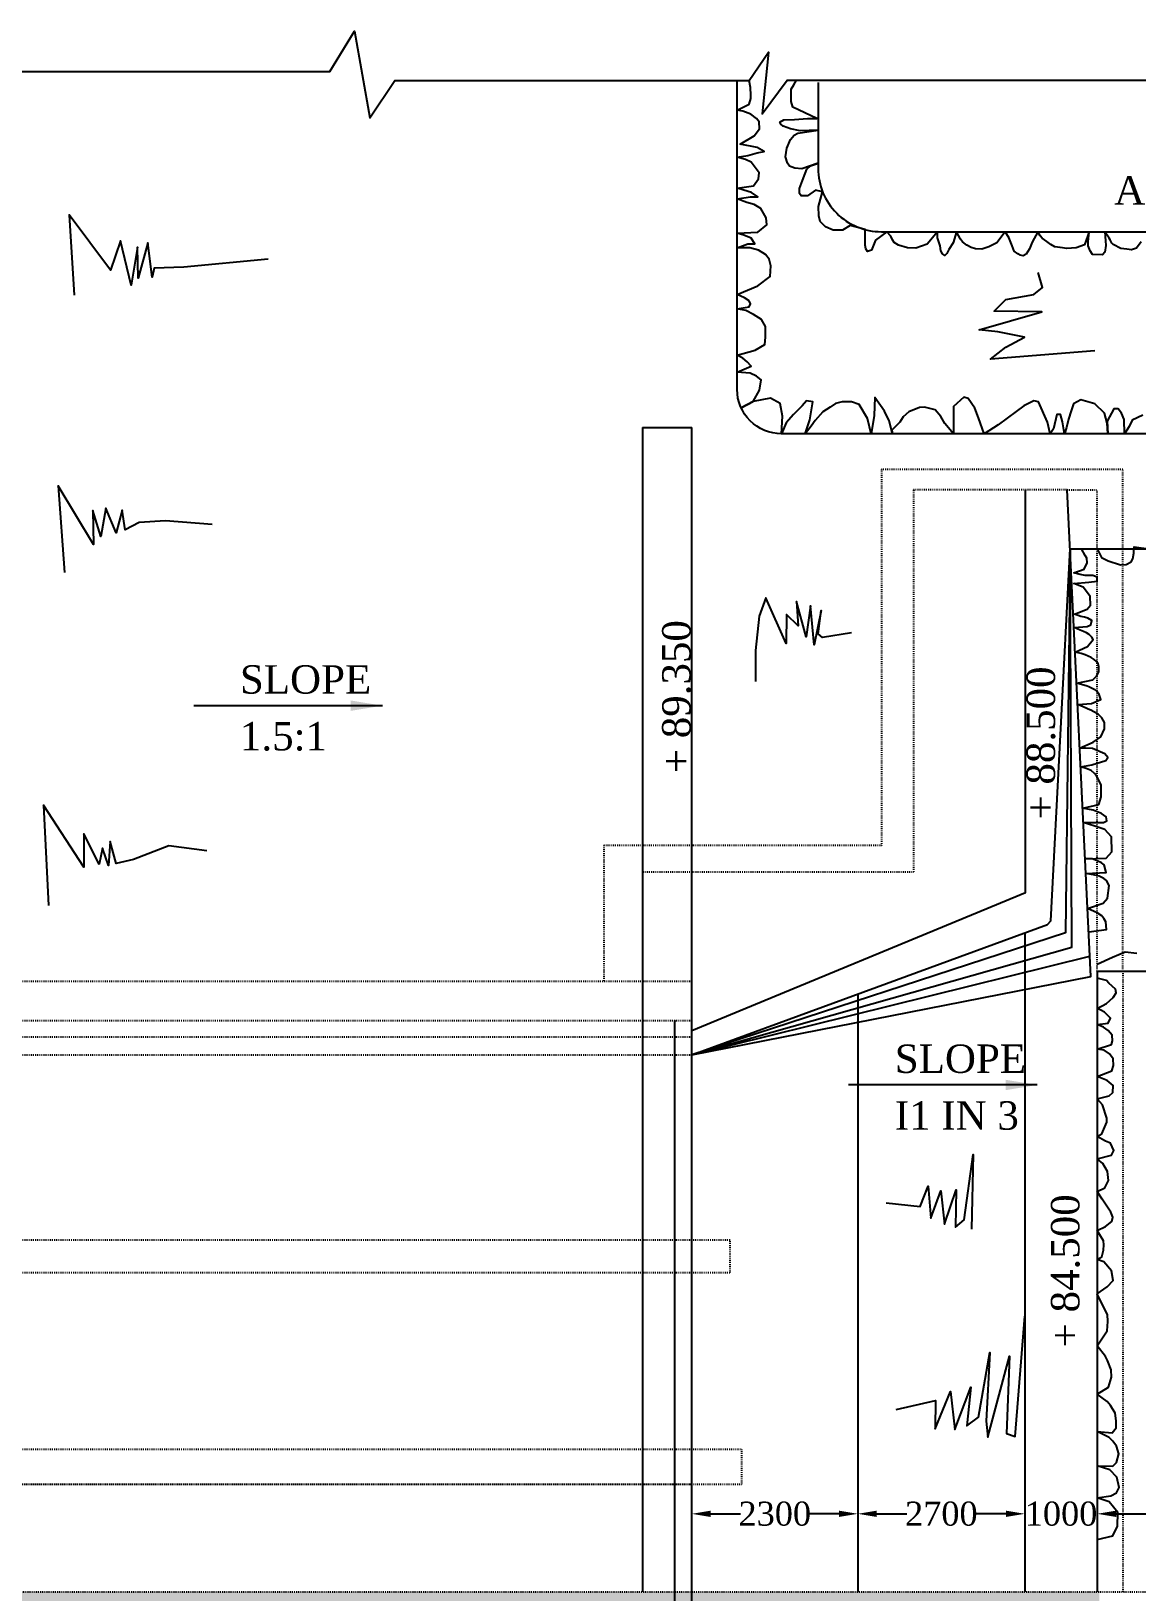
# Model space of a CAD drawing. Header units: millimetres. Extents: x -109570 to 247657, y -246061 to 92299.
# Drawn here: x 97259 to 114751, y 27110 to 51802 of the extents above; entities that cross this region are included whole.
import ezdxf

# ---------------------------------------------------------------- set-up
doc = ezdxf.new("R2010")
doc.units = ezdxf.units.MM
doc.header["$MEASUREMENT"] = 0
doc.header["$PDMODE"] = 33
doc.header["$PDSIZE"] = 500
doc.linetypes.add('ACAD_ISO03W100', pattern=[30, 12, -18])
for name, color, linetype in [('DIM', 5, 'Continuous'), ('DOT LINE', 3, 'ACAD_ISO03W100'), ('DWG. LINE', 1, 'Continuous'), ('HATCH', 2, 'Continuous'), ('TEXT', 7, 'Continuous')]:
    doc.layers.add(name, color=color, linetype=linetype)
doc.styles.get("Standard").update_dxf_attribs({"font": 'TIMES.TTF', "height": 380})
doc.dimstyles.get("Standard").update_dxf_attribs({"dimtxt": 380, "dimasz": 300, "dimexe": 0.18, "dimexo": 0.0625, "dimgap": 0.09, "dimtad": 0, "dimdec": 0, "dimzin": 0, "dimdsep": 46, "dimtxsty": 'Standard', "dimcen": 0.09, "dimse1": 1, "dimse2": 1, "dimclrd": 5, "dimclre": 5, "dimclrt": 4, "dimadec": 0, "dimazin": 0, "dimtfac": 1, "dimtdec": 0, "dimtofl": 0, "dimtmove": 0, "dimatfit": 3, "dimfxl": 1, "dimtolj": 1, "dimtzin": 0, "dimarcsym": 0})

# ---------------------------------------------------------------- blocks, each defined once
blk = doc.blocks.new('*D91')
at = {"layer": 'Defpoints', "color": 0}
for p in [(107709, 28467), (110338, 28414), (110338, 28344)]:
    blk.add_point(p, dxfattribs=at)
at = {"layer": 'DIM', "color": 5, "lineweight": -2}
for p, q in [((108009, 28344), (108479, 28344)), ((110038, 28344), (109569, 28344))]:
    blk.add_line(p, q, dxfattribs=at)
at = {"layer": 'DIM', "color": 5}
for points in [[(108009, 28394), (108009, 28294), (107709, 28344)], [(110038, 28394), (110038, 28294), (110338, 28344)]]:
    blk.add_solid(points, dxfattribs=at)
at = {"layer": 'DIM', "color": 4, "insert": (109024, 28344), "char_height": 380, "attachment_point": 5}
blk.add_mtext('\\A1;2300', dxfattribs=at)
blk = doc.blocks.new('*D92')
at = {"layer": 'Defpoints', "color": 0}
for p in [(110338, 28414), (112980, 28421), (112980, 28344)]:
    blk.add_point(p, dxfattribs=at)
at = {"layer": 'DIM', "color": 5, "lineweight": -2}
for p, q in [((110638, 28344), (111114, 28344)), ((112680, 28344), (112204, 28344))]:
    blk.add_line(p, q, dxfattribs=at)
at = {"layer": 'DIM', "color": 5}
for points in [[(110638, 28394), (110638, 28294), (110338, 28344)], [(112680, 28394), (112680, 28294), (112980, 28344)]]:
    blk.add_solid(points, dxfattribs=at)
at = {"layer": 'DIM', "color": 4, "insert": (111659, 28344), "char_height": 380, "attachment_point": 5}
blk.add_mtext('\\A1;2700', dxfattribs=at)
blk = doc.blocks.new('*D93')
at = {"layer": 'Defpoints', "color": 0}
for p in [(112980, 28421), (114126, 28432), (114126, 28344)]:
    blk.add_point(p, dxfattribs=at)
at = {"layer": 'DIM', "color": 5, "lineweight": -2}
for p, q in [((112680, 28344), (112380, 28344)), ((114426, 28344), (114726, 28344))]:
    blk.add_line(p, q, dxfattribs=at)
at = {"layer": 'DIM', "color": 5}
for points in [[(112680, 28394), (112680, 28294), (112980, 28344)], [(114426, 28394), (114426, 28294), (114126, 28344)]]:
    blk.add_solid(points, dxfattribs=at)
at = {"layer": 'DIM', "color": 4, "insert": (113553, 28344), "char_height": 380, "attachment_point": 5}
blk.add_mtext('\\A1;1000', dxfattribs=at)
blk = doc.blocks.new('*D94')
at = {"layer": 'Defpoints', "color": 0}
for p in [(114126, 28432), (119190, 28344), (119190, 28332)]:
    blk.add_point(p, dxfattribs=at)
at = {"layer": 'DIM', "color": 5, "lineweight": -2}
for p, q in [((114426, 28344), (116120, 28344)), ((118890, 28344), (117195, 28344))]:
    blk.add_line(p, q, dxfattribs=at)
at = {"layer": 'DIM', "color": 5}
for points in [[(114426, 28394), (114426, 28294), (114126, 28344)], [(118890, 28394), (118890, 28294), (119190, 28344)]]:
    blk.add_solid(points, dxfattribs=at)
at = {"layer": 'DIM', "color": 4, "insert": (116658, 28344), "char_height": 380, "attachment_point": 5}
blk.add_mtext('\\A1;5000', dxfattribs=at)

msp = doc.modelspace()

# ---------------------------------------------------------------- hatches: boundary and pattern name
at = {"layer": 'HATCH'}
h = msp.add_hatch(dxfattribs=at)
h.set_pattern_fill('AR-CONC', color=256, scale=250, style=0)
h.paths.add_polyline_path([(49258.1, 27110.2), (44282.7, 27110.2, -0.365147), (43511.7, 27110.2), (38370.8, 27110.2), (38370.8, 25721.4), (49258.1, 25721.4)])
h.paths.add_polyline_path([(49258.1, 25362.9), (38370.8, 25362.9), (38370.8, 22307.6), (49258.1, 22307.6)])
h.paths.add_polyline_path([(44096, 23823.8, -1), (42899.5, 23823.8, -1)], flags=16)
h.paths.add_polyline_path([(38370.8, 25362.9, -1.7800695), (38370.8, 25721.4), (38370.8, 27110.2), (27590, 27110.2), (27590, 11754), (28213.5, 11754), (28213.5, 17278.4), (38370.8, 18871.8), (38370.8, 21895.9, -1.541236), (38370.8, 22307.6)])
h.paths.add_polyline_path([(49258.1, 21895.9), (38370.8, 21895.9), (38370.8, 18871.8), (49258.1, 18871.8)])
h.paths.add_polyline_path([(42539.9, 20516.7, -1), (43736.4, 20516.7, -1)], flags=16)
h.paths.add_polyline_path([(53651.5, 21895.9), (49258.1, 21895.9), (49258.1, 18871.8), (53651.5, 18871.8)])
h.paths.add_polyline_path([(53651.5, 25362.9), (49258.1, 25362.9), (49258.1, 22307.6), (53651.5, 22307.6)])
h.paths.add_polyline_path([(53651.5, 27110.2), (49258.1, 27110.2), (49258.1, 25721.4), (53651.5, 25721.4)])
h.paths.add_polyline_path([(67710.5, 27110.2), (53651.5, 27110.2), (53651.5, 25721.4), (67710.5, 25721.4)])
h.paths.add_polyline_path([(67710.5, 21895.9), (53651.5, 21895.9), (53651.5, 18871.8), (67710.5, 18871.8)])
h.paths.add_polyline_path([(76996.5, 21895.9), (67710.5, 21895.9), (67710.5, 18871.8), (76996.5, 18871.8)])
h.paths.add_polyline_path([(76996.5, 25362.9), (67710.5, 25362.9), (67710.5, 22307.6), (76996.5, 22307.6)])
h.paths.add_polyline_path([(76996.5, 27110.2), (67710.5, 27110.2), (67710.5, 25721.4), (76996.5, 25721.4)])
h.paths.add_polyline_path([(92237.1, 27110.2), (78554, 27110.2), (78554, 25721.4), (92237.1, 25721.4)])
h.paths.add_polyline_path([(92237.1, 25362.9), (78554, 25362.9), (78554, 22307.6), (92237.1, 22307.6)])
h.paths.add_polyline_path([(92237.1, 21895.9), (78554, 21895.9), (78554, 19639.7), (79963.5, 19639.7), (79963.5, 18871.8), (92237.1, 18871.8)])
h.paths.add_polyline_path([(78554, 21895.9), (76996.5, 21895.9), (76996.5, 18871.8), (78554, 18871.8)])
h.paths.add_polyline_path([(78554, 25362.9), (76996.5, 25362.9), (76996.5, 22307.6), (78554, 22307.6)])
h.paths.add_polyline_path([(95265.8, 25362.9), (92237.1, 25362.9), (92237.1, 22307.6), (95265.8, 22307.6)])
h.paths.add_polyline_path([(95265.8, 27110.2), (92237.1, 27110.2), (92237.1, 25721.4), (95265.8, 25721.4)])
h.paths.add_polyline_path([(95265.8, 21895.9), (92237.1, 21895.9), (92237.1, 18871.8), (95265.8, 18871.8)])
h.paths.add_polyline_path([(114156.3, 27110.2), (95265.8, 27110.2), (95265.8, 18871.8), (107709, 18871.8), (113726, 17678.9), (113726, 10699.9), (110710.4, 10699.9), (110710.4, 15406.5), (106503.8, 15688.8), (106503.8, 18085.6), (95265.8, 18085.6), (95265.8, 17650.1), (106022.2, 17650.1), (106022.2, 15272.5), (110160.2, 14866.6), (110160.2, 10110.1), (114156.3, 10110.1)])
h.paths.add_polyline_path([(43137.2, 23423), (43817.7, 23423), (43817.7, 24246.2), (43137.2, 24246.2)], flags=8)
h.paths.add_polyline_path([(42777.7, 20115.9), (43458.2, 20115.9), (43458.2, 20939.1), (42777.7, 20939.1)], flags=8)
h.paths.add_polyline_path([(72640.6, 19749.1), (72640.6, 21018.5), (73217.2, 21018.5), (73217.2, 19749.1)], flags=24)
h.paths.add_polyline_path([(71856, 19376.8), (71856, 20365.7), (72432.6, 20365.7), (72432.6, 19376.8)], flags=24)
h.paths.add_polyline_path([(73427.4, 19056.5), (73427.4, 20045.4), (74003.9, 20045.4), (74003.9, 19056.5)], flags=24)
h.paths.add_polyline_path([(74167.7, 18867), (74167.7, 19855.9), (74744.3, 19855.9), (74744.3, 18867)], flags=9)
h.paths.add_polyline_path([(72671.3, 23200.6), (72671.3, 24470), (73247.9, 24470), (73247.9, 23200.6)], flags=24)
h.paths.add_polyline_path([(73366.4, 22818), (73366.4, 23806.9), (73942.9, 23806.9), (73942.9, 22818)], flags=24)
h.paths.add_polyline_path([(72776.8, 26631.7), (72776.8, 27901.2), (73353.4, 27901.2), (73353.4, 26631.7)], flags=9)
h.paths.add_polyline_path([(72217.8, 26226.4), (72217.8, 27215.3), (72794.4, 27215.3), (72794.4, 26226.4)], flags=9)
h.paths.add_polyline_path([(85346.5, 26226.4), (85346.5, 27215.3), (85923.1, 27215.3), (85923.1, 26226.4)], flags=9)
h.paths.add_polyline_path([(86010, 26631.7), (86010, 27901.2), (86586.6, 27901.2), (86586.6, 26631.7)], flags=9)
h.paths.add_polyline_path([(85142.9, 22812.7), (85142.9, 23801.6), (85719.5, 23801.6), (85719.5, 22812.7)], flags=24)
h.paths.add_polyline_path([(85860.2, 23200.6), (85860.2, 24470), (86436.7, 24470), (86436.7, 23200.6)], flags=24)
h.paths.add_polyline_path([(86881.9, 20059.6), (86927.3, 19071.8), (86351.3, 19045.3), (86305.9, 20033.2)], flags=24)
h.paths.add_polyline_path([(85163.6, 19581.2), (85163.6, 20584.1), (85740.2, 20584.1), (85740.2, 19581.2)], flags=24)
h.paths.add_polyline_path([(85731.5, 19749.1), (85731.5, 21018.5), (86308.1, 21018.5), (86308.1, 19749.1)], flags=24)

# ---------------------------------------------------------------- linework, layer by layer
at = {"layer": 'DOT LINE'}
for points in [[(114530.6, 36930.1), (114530.6, 44865.6), (110710.7, 44865.6), (110710.7, 38918.8), (106319, 38918.8), (106319, 36772.6)], [(113651.3, 44543.7), (111218.8, 44543.7), (111218.8, 38497.8)], [(113651.3, 44543.7), (114125.8, 44543.7)], [(114125.8, 36930.1), (114125.8, 44543.7)], [(111218.8, 38497.8), (106928.4, 38497.8)], [(114530.6, 36930.1), (114530.6, 27110.2)], [(38370.8, 36772.6), (107709, 36772.6)], [(38370.8, 36149.1), (107709, 36149.1)], [(38370.8, 35891.8), (107709, 35891.8)], [(38370.8, 35604.7), (107709, 35604.7)], [(38370.8, 32678.4), (108317.1, 32678.4)], [(108317.1, 32163.7), (108317.1, 32678.4)], [(38370.8, 32163.7), (108317.1, 32163.7)], [(38370.8, 29369.2), (108502.2, 29369.2)], [(108502.2, 28811.6), (108502.2, 29369.2)], [(38370.8, 28811.6), (107709, 28811.6)], [(38676.9, 28811.6), (108502.2, 28811.6)], [(10188.9, 27110.2), (158729.7, 27110.2)]]:
    msp.add_lwpolyline(points, dxfattribs=at)
at = {"layer": 'DWG. LINE'}
for points in [[(95265.8, 51166.2), (101981.5, 51166.2), (102376.5, 51801.8), (102617.9, 50431.8), (103012.9, 51023.6), (108617.7, 51023.6), (108923, 51468.4), (108825.3, 50492.5), (109222.2, 51029.3), (115740.7, 51029.3)], [(106928.4, 45533.1), (106928.4, 27110.2)], [(106928.4, 45533.1), (107709, 45533.1)], [(107709, 18762.3), (107709, 45533.1)], [(107709, 35604.7), (114026.2, 36844.1), (113651.3, 44543.7)], [(107709, 35988.9), (112991.9, 38176.4), (112991.9, 44543.7)], [(107709, 35604.7), (113723.6, 37307.9), (113696.8, 43609.3), (113621.4, 37534.2), (107709, 35604.7), (113337.1, 37665.8), (113389.5, 37725.6), (113696.8, 43609.3)], [(112980.3, 37535.2), (112980.3, 27110.2)], [(107709, 35604.7), (114010.5, 37167.3)], [(114125.8, 36930.1), (114125.8, 27110.2)], [(114125.8, 36930.1), (124253.5, 36930.1)], [(110338.3, 36567.7), (110338.3, 27110.2)], [(107438.4, 36149.1), (107438.4, 26166.9)]]:
    msp.add_lwpolyline(points, dxfattribs=at)
for points in [[(113696.8, 43609.3), (123508.1, 43609.3, 0.4142136), (124308.1, 44409.3), (124308.1, 44633.2, 0.4142136), (123508.1, 45433.2), (109128.1, 45433.2, -0.4142136), (108428.1, 46133.2), (108428.1, 51003)], [(109710.2, 50992.2), (109710.2, 49629.7, 0.4142136), (110710.2, 48629.7), (124941.1, 48629.7)]]:
    msp.add_lwpolyline(points, format="xyb", dxfattribs=at)
at = {"layer": 'HATCH'}
for points in [[(114847.2, 45728.6), (114678.4, 45648.4), (114628.6, 45548.9), (114556.6, 45433.2), (114549.2, 45656.8), (114507.7, 45759.1), (114457.9, 45828.2), (114388.7, 45825.4), (114283.5, 45631.9), (114291.8, 45433.2), (114284.8, 45601.4), (114242, 45756.3), (114089.7, 45905.6), (113868.3, 45969.2), (113752, 45905.6), (113713.3, 45795), (113671.7, 45665), (113638.5, 45529.6), (113605.3, 45433.2), (113574.9, 45620.8), (113541.6, 45736.9), (113486.3, 45736.9), (113430.9, 45513), (113381.1, 45433.2), (113336.8, 45618), (113195.6, 45938.8), (113120.9, 45952.6), (112963.1, 45875.2), (112844.1, 45786.7), (112559, 45573.8), (112337.5, 45433.2), (112246.7, 45686.3), (112190.6, 45836.7), (112082.1, 45990.6), (112015.5, 46011.6), (111851, 45864.7), (111851, 45759.8), (111851, 45612.9), (111851, 45433.2), (111714.4, 45595.4), (111651.4, 45703.8), (111560.3, 45812.3), (111392.2, 45854.2), (111311.7, 45850.7), (111143.6, 45777.3), (111056.1, 45700.3), (111003.5, 45616.4), (110877.5, 45487), (110884.5, 45433.2), (110831.9, 45637.4), (110758.4, 45787.8), (110607.8, 46008.1), (110593.8, 45721.3), (110548.3, 45433.2), (110490.4, 45673), (110357.3, 45893.3), (110238.2, 45935.3), (110087.7, 45935.3), (109982.6, 45910.8), (109898.6, 45854.8), (109783, 45781.4), (109663.9, 45641.5), (109600.9, 45550.5), (109506.4, 45433.2), (109576.4, 45652), (109625.4, 45938.8), (109625.4, 45938.8), (109523.9, 45952.8), (109457.3, 45875.8), (109317.3, 45735.9), (109201.7, 45606.5), (109128.1, 45433.2), (109145.7, 45711.4), (109107.2, 45910.8), (108956.6, 45998.3), (108683.4, 45942.3), (108491.4, 45842.3), (108683.4, 45942.3), (108781.5, 46120.7), (108806, 46285.1), (108732.5, 46344.5), (108634.4, 46390), (108428.1, 46407.5), (108651.9, 46501.9), (108651.9, 46501.9), (108588.9, 46571.9), (108518.9, 46627.8), (108428.1, 46676.8), (108711.2, 46752.7), (108865.3, 46847.1), (108879.3, 46962.6), (108879.3, 47053.5), (108879.3, 47130.5), (108812.8, 47242.4), (108686.7, 47319.3), (108567.7, 47382.3), (108428.1, 47406.8), (108616.7, 47438.3), (108616.7, 47438.3), (108641.2, 47487.2), (108616.7, 47536.2), (108546.7, 47581.7), (108428.1, 47637.6), (108753.3, 47772.1), (108952.9, 47919), (108959.9, 48090.4), (108935.4, 48195.3), (108879.4, 48268.8), (108763.8, 48338.7), (108627.2, 48373.7), (108428.1, 48373.7), (108599.2, 48440.2), (108707.8, 48440.2), (108707.8, 48440.2), (108651.7, 48527.6), (108536.2, 48576.6), (108428.1, 48608.1), (108756.8, 48623.8), (108900.4, 48735.7), (108886.4, 48851.2), (108802.3, 48994.6), (108697.3, 49057.5), (108581.7, 49089), (108428.1, 49152), (108637.7, 49180), (108753.3, 49180), (108655.2, 49249.9), (108532.7, 49288.4), (108487.2, 49302.4), (108428.1, 49316.4), (108686.8, 49356.3), (108767.4, 49464.7), (108777.9, 49559.1), (108651.8, 49730.5), (108560.8, 49772.5), (108428.1, 49807.5), (108599.3, 49835.4), (108742.9, 49877.4), (108854.9, 49898.4), (108854.9, 49898.4), (108742.9, 49961.4), (108476.7, 50013.8), (108697.3, 50144.9), (108781.4, 50256.8), (108774.4, 50368.7), (108735.9, 50421.2), (108644.8, 50491.2), (108518.8, 50536.6), (108428.1, 50554.1), (108620.3, 50648.6), (108644.8, 50739.5), (108644.8, 50792), (108641.3, 50910.9), (108617.7, 51023.6)], [(114819.3, 48469.9), (114745.1, 48368.2), (114669.2, 48342.3), (114593.3, 48354.4), (114496.7, 48364.7), (114377.6, 48425), (114358.6, 48449.2), (114331, 48500.9), (114315.5, 48525), (114243, 48629.7), (114256.8, 48483.6), (114260.3, 48411.3), (114246.5, 48306.1), (114208.5, 48263.1), (114051.5, 48266.5), (114011.8, 48325.1), (113984.2, 48407.8), (113984.2, 48468.1), (113998, 48629.7), (113925, 48421.8), (113790.4, 48371.8), (113645.5, 48364.9), (113538.5, 48378.7), (113455.7, 48392.5), (113393.6, 48427), (113326.3, 48476.9), (113252.1, 48525.2), (113222.8, 48563.1), (113186.6, 48629.7), (113096.9, 48461.4), (113053.7, 48358), (112998.5, 48273.6), (112951.9, 48249.5), (112907.1, 48256.3), (112869.1, 48280.5), (112812.2, 48323.6), (112777.7, 48406.3), (112746.6, 48485.5), (112724.2, 48539), (112669, 48629.7), (112537.3, 48452.8), (112409.6, 48392.5), (112300.9, 48352.9), (112200.9, 48356.3), (112130.1, 48382.1), (112061.1, 48414.9), (111992.1, 48471.8), (111964.5, 48511.4), (111897.2, 48629.7), (111846.9, 48454.5), (111779.6, 48345.9), (111746.8, 48282.1), (111715.8, 48252.8), (111679.6, 48278.7), (111652, 48328.7), (111638.1, 48407.9), (111600.2, 48533.7), (111596.7, 48629.7), (111435.9, 48432.1), (111256.5, 48370), (111121.9, 48375.2), (110980.5, 48416.6), (110914.9, 48456.2), (110885.6, 48499.3), (110861.4, 48561.3), (110795.8, 48629.7), (110618.9, 48495.8), (110553.4, 48339), (110489.5, 48314.9), (110465.4, 48359.7), (110455, 48418.3), (110455, 48533.8), (110453.8, 48663.1), (110214.8, 48727.4), (110094, 48653.3), (109949.1, 48651.6), (109828.3, 48705), (109743.8, 48789.4), (109721.3, 48882.5), (109717.9, 49029), (109780.7, 49260.8), (109667.8, 49288.5), (109541.9, 49197.2), (109443.6, 49197.2), (109414.2, 49233.3), (109416, 49314.3), (109460.8, 49441.9), (109503.9, 49552.2), (109531.5, 49621.1), (109588.5, 49669.3), (109685.1, 49705.5), (109710.2, 49715.9), (109450.3, 49623.9), (109343.3, 49635.9), (109255.4, 49668.7), (109222.6, 49713.5), (109191.5, 49813.4), (109215.7, 49951.3), (109272.6, 50087.4), (109331.3, 50156.4), (109388.2, 50189.1), (109710.2, 50234.8), (109426.2, 50226.2), (109272.6, 50257.2), (109157, 50300.3), (109117.3, 50329.6), (109103.5, 50364.1), (109169.1, 50398.6), (109338.2, 50403.7), (109543.5, 50419.2), (109690.1, 50421), (109307.1, 50601.3), (109281.2, 50689.2), (109281.2, 50806.4), (109284.6, 50885.6), (109326, 50954.6), (109369.2, 51029.3)], [(101008.1, 48195), (99675.6, 48068.2), (99202.1, 48053.6), (99172.9, 47912.2), (99104.5, 48453.4), (98953.2, 47892.7), (98938.6, 48385.1), (98840.9, 47785.4), (98670.1, 48482.6), (98513.9, 48019.5), (97859.9, 48897), (97938, 47624.5)], [(114089.2, 46747.3), (112438.5, 46610.9), (112677.5, 46804.2), (112973.5, 46963.4), (112552.3, 47042.9), (112256.3, 47077.1), (113246.7, 47361.3), (112495.4, 47372.7), (112677.5, 47554.6), (113121.5, 47634.2), (113258.1, 47747.9), (113189.8, 47986.7)], [(100121, 43995.7), (99385.9, 44056), (98969.1, 44028.6), (98744.2, 43913.5), (98700.3, 44225.8), (98601.6, 43864.2), (98442.5, 44253.2), (98360.2, 43809.4), (98234, 44220.4), (98245, 43678), (97685.5, 44609.4), (97784.3, 43239.6)], [(113991.8, 37552), (114271.5, 37588.2), (114260.5, 37712), (114227.5, 37764.2), (114199.9, 37805.5), (114125.8, 37855), (113973.8, 37920.2), (114219.2, 38007.4), (114288, 38084.5), (114312.8, 38285.3), (114271.5, 38362.3), (114230.2, 38398), (114158.6, 38431), (114067.7, 38455.8), (113946.7, 38477.4), (114266, 38489.9), (114235.7, 38610.9), (114194.4, 38641.2), (114125.8, 38676.9), (114042.9, 38707.2), (113935.5, 38706.9), (114266, 38715.4), (114356.9, 38817.2), (114348.6, 39053.8), (114348.6, 39053.8), (114246.7, 39172.1), (114164.1, 39199.6), (113907.5, 39282.7), (114224.6, 39280.9), (114279.7, 39308.5), (114265.9, 39371.7), (114191.6, 39426.7), (114059.4, 39479), (113976.8, 39492.8), (113899.7, 39509.3), (114150.3, 39567), (114186.1, 39688.1), (114186.1, 39765.1), (114186.1, 39872.4), (114161.3, 39932.9), (114114.5, 40018.1), (114081.4, 40059.4), (114031.9, 40103.4), (113952, 40136.4), (113864.6, 40164.1), (114040.1, 40192.9), (114260.4, 40261.7), (114290.7, 40308.4), (114243.9, 40366.2), (114048.4, 40451.5), (113938.2, 40457), (113844.6, 40457), (114062.1, 40554.3), (114183.3, 40636.8), (114238.3, 40763.3), (114238.3, 40865.1), (114197, 40939.4), (114139.2, 40994.4), (114073.1, 41032.9), (114023.5, 41057.6), (113982.2, 41076.9), (113951.9, 41093.4), (113816.5, 41150.5), (114037.3, 41163.5), (114108.9, 41196.5), (114180.5, 41229.5), (114158.5, 41309.3), (114114.4, 41364.3), (114078.6, 41386.3), (113993.2, 41427.6), (113965.7, 41441.3), (113800.3, 41484.7), (114056.6, 41541.2), (114119.9, 41601.7), (114153, 41673.3), (114153, 41750.3), (114141.9, 41791.5), (114114.4, 41827.3), (114078.6, 41863.1), (114029, 41893.3), (113932.6, 41937.3), (113869.3, 41953.8), (113776.4, 41975.7), (113973.9, 42067.2), (114059.3, 42180), (114040, 42215.7), (113996, 42257), (113954.7, 42284.5), (113907.9, 42303.8), (113855.5, 42323), (113761.9, 42367), (113965.7, 42384.2), (114026.3, 42409), (114040, 42477.7), (113976.7, 42513.5), (113921.6, 42532.8), (113866.5, 42541), (113866.5, 42541), (113767.4, 42579.5), (113968.4, 42657), (114018, 42723), (114012.5, 42855.1), (113971.2, 42915.6), (113905.1, 43006.4), (113905.1, 43006.4), (113753.6, 43064.1), (113990.6, 43084.2), (114125.8, 43100.7), (114125.8, 43133.7), (114125.8, 43163.9), (114053.9, 43191.4), (113932.7, 43191.4), (113852.9, 43207.9), (113756.5, 43232.7), (113756.5, 43232.7), (113916.2, 43290.5), (113965.8, 43389.5), (113960.3, 43463.8), (113935.5, 43505), (113877.7, 43609.3)], [(114125.8, 43609.3), (114192.5, 43476.5), (114300.4, 43421.2), (114491.4, 43360.3), (114582.8, 43365.9), (114660.3, 43404.6), (114690.7, 43454.3), (114704.6, 43542.8), (114707.4, 43642.4), (114937.1, 43609.3)], [(110236.8, 42282.1), (109776.8, 42207.7), (109711.1, 42264.6), (109759.3, 42636.5), (109645.4, 42094), (109588.4, 42710.9), (109518.4, 42220.9), (109369.4, 42780.9), (109391.3, 42391.5), (109207.3, 42575.3), (109202.9, 42115.8), (108883.1, 42837.8), (108778, 42549), (108716.7, 42002.1), (108716.7, 41512)], [(100036.7, 38835.2), (99437.6, 38913.9), (98877.3, 38695.3), (98605.8, 38634.1), (98509.5, 38983.9), (98483.3, 38599.1), (98388.8, 38875.8), (98336.9, 38620.1), (98093.2, 39104.1), (98090.1, 38574.5), (97456.2, 39554.6), (97534.2, 37967)], [(114125.8, 37042.8), (114368.6, 37150.7), (114567.4, 37234.3), (114752.2, 37216.9)], [(114125.8, 27938.8), (114374.5, 27996.8), (114445.9, 28148.4), (114450.4, 28366.9), (114312, 28531.9), (114125.8, 28598.7), (114338.8, 28627.3), (114428.1, 28676.3), (114472.8, 28761.1), (114437, 28926.1), (114437, 28926.1), (114325.4, 29042), (114125.8, 29104.4), (114370.1, 29095.5), (114432.6, 29153.5), (114468.3, 29291.7), (114428.1, 29416.5), (114374.5, 29492.4), (114316.5, 29550.3), (114125.8, 29644), (114361.2, 29623.7), (114423.7, 29704), (114423.7, 29815.5), (114410.3, 29935.9), (114334.4, 30056.2), (114280.8, 30123.1), (114125.8, 30239.1), (114303.1, 30346.9), (114352.2, 30507.5), (114347.8, 30623.4), (114285.3, 30770.6), (114254, 30833), (114125.8, 31002.4), (114280.8, 31240.7), (114294.2, 31387.9), (114289.7, 31499.4), (114231.7, 31606.4), (114125.8, 31824.9), (114280.8, 31936.3), (114379, 32034.4), (114352.2, 32186), (114231.7, 32328.7), (114231.7, 32328.7), (114125.8, 32366.3), (114200.5, 32410.9), (114222.8, 32513.4), (114227.3, 32598.2), (114222.8, 32665), (114125.8, 32825.6), (114254.1, 32888), (114356.8, 32968.3), (114370.2, 33035.1), (114338.9, 33115.4), (114276.4, 33209), (114205, 33320.5), (114125.8, 33445.4), (114245.2, 33500.6), (114303.2, 33616.5), (114285.3, 33759.2), (114213.9, 33884.1), (114213.9, 33884.1), (114125.8, 33959.9), (114352.3, 34019.1), (114388, 34094.9), (114334.5, 34206.4), (114258.6, 34242.1), (114125.8, 34313.4), (114200.5, 34358), (114276.4, 34540.8), (114276.4, 34603.2), (114209.5, 34812.8), (114125.8, 34910.9), (114312.2, 34957.5), (114374.7, 35011), (114379.2, 35122.5), (114281, 35198.3), (114231.9, 35220.6), (114125.8, 35265.2), (114356.1, 35352.6), (114384.6, 35438.2), (114377.5, 35545.1), (114320.4, 35623.6), (114234.7, 35680.6), (114125.8, 35694.9), (114351.7, 35767.4), (114369.4, 35827.3), (114362.3, 35919.1), (114298.8, 35989.6), (114224.6, 36046.1), (114125.8, 36084.9), (114298.8, 36107.3), (114298.8, 36107.3), (114334.1, 36188.4), (114242.3, 36280.2), (114182.2, 36311.9), (114125.8, 36336.6), (114274.1, 36417.8), (114376.5, 36513), (114425.9, 36587.1), (114411.8, 36647.1), (114309.4, 36738.8), (114270.5, 36781.1), (114125.8, 36819.9)], [(110784.8, 33266.8), (111324.1, 33204.6), (111448.5, 33529.2), (111493.5, 33021.6), (111649, 33453.2), (111711.2, 32928.4), (111894.5, 33470.5), (111884.1, 32880), (112022.4, 32997.4), (112160.7, 34026.5), (112136.5, 32849)], [(110943.9, 29995.8), (111568.3, 30135.6), (111560.5, 29689), (111803.9, 30279.3), (111870.2, 29678.5), (112124, 30345.5), (112063.3, 29733.7), (112245.4, 29871.5), (112427.5, 30896.7), (112366.8, 29810.8), (112394.4, 29557.3), (112736.5, 30836), (112692.4, 29612.4), (112824.8, 29568.3), (112980.3, 31469.9)]]:
    msp.add_lwpolyline(points, dxfattribs=at)

# ---------------------------------------------------------------- texts
at = {"layer": 'TEXT'}
for s, p in [('AGFL + 86.250', (114392.8, 49058.1)), ('SLOPE', (100561.4, 41321.1)), ('1.5:1', (100561.4, 40422.6)), ('SLOPE', (110922.6, 35319.8)), ('I1 IN 3', (110922.6, 34421.3))]:
    msp.add_text(s, height=450, dxfattribs=at).set_placement(p)
for s, p in [('+ 89.350', (107691.6, 40061.7)), ('+ 88.500', (113457.6, 39328.4)), ('+ 84.500', (113843.6, 30976.7))]:
    msp.add_text(s, height=450, rotation=90, dxfattribs=at).set_placement(p)

# ---------------------------------------------------------------- dimensions: what is measured, and where the dimension line sits
at = {"layer": 'DIM'}
dim = msp.add_linear_dim(base=(110338.3, 28343.6), p1=(107709, 28466.8), p2=(110338.3, 28414), text='2300', dimstyle='Standard', dxfattribs=at)
dim.commit()
dim.dimension.update_dxf_attribs({"geometry": '*D91', "text_midpoint": (109023.7, 28343.6)})
for base, p1, p2, text, picture, middle in [((112980.3, 28343.6), (110338.3, 28414), (112980.3, 28421), '2700', '*D92', (111659.3, 28343.6)), ((114125.8, 28343.6), (112980.3, 28421), (114125.8, 28432.5), '1000', '*D93', (113553.1, 28343.6)), ((119189.6, 28343.6), (114125.8, 28432.5), (119189.6, 28331.9), '5000', '*D94', (116657.7, 28343.6))]:
    dim = msp.add_linear_dim(base=base, p1=p1, p2=p2, text=text, dimstyle='Standard', override={"dimtmove": 1}, dxfattribs=at)
    dim.commit()
    dim.dimension.update_dxf_attribs({"geometry": picture, "text_midpoint": middle})

# ---------------------------------------------------------------- leaders
at = {"layer": 'DIM', "lineweight": 30}
for points in [[(102815.5, 41130.4), (99830.1, 41130.4)], [(113176.7, 35129.2), (110191.3, 35129.2)]]:
    msp.add_leader(points, dimstyle='Standard', override={"dimasz": 500, "dimgap": 0.09, "dimtad": 0}, dxfattribs=at)

doc.saveas('drawing.dxf')
